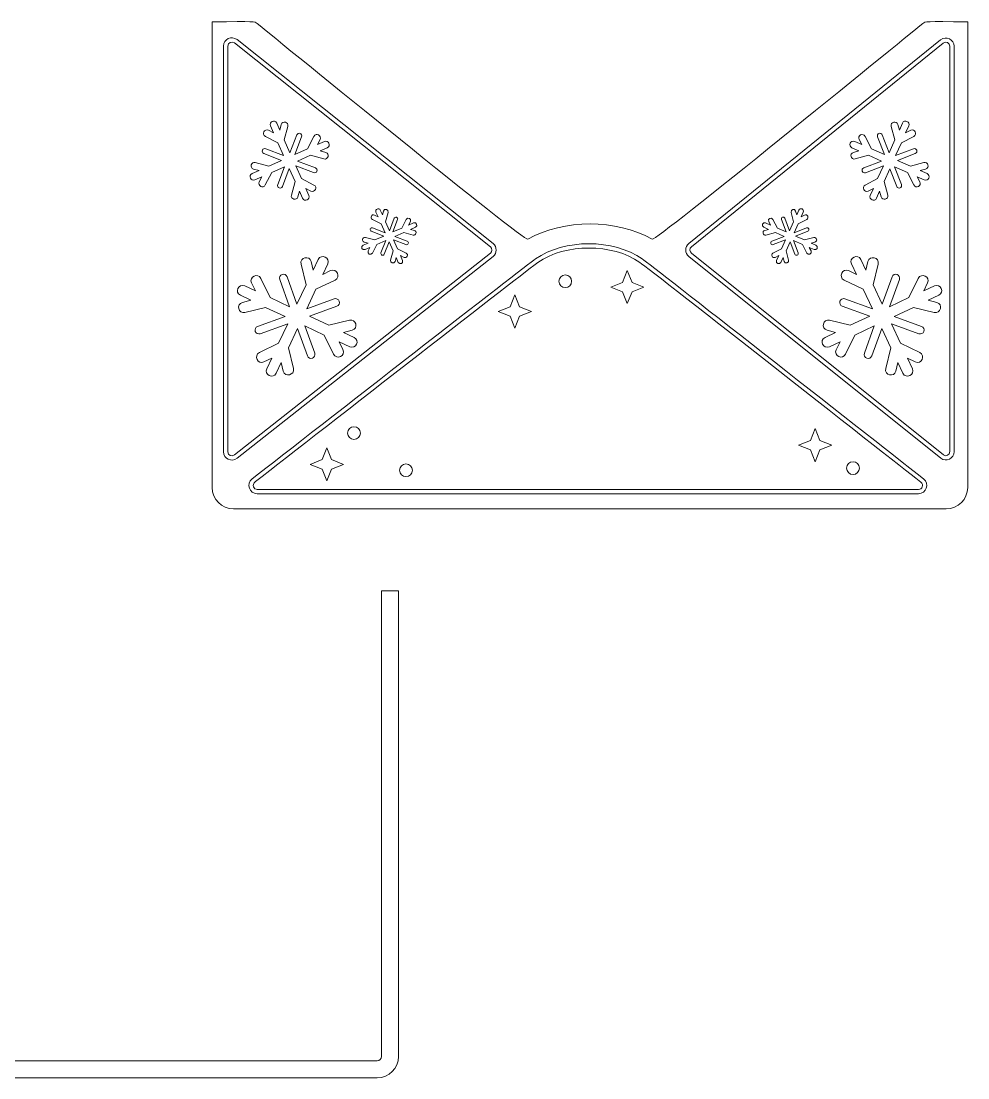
# Model space of a CAD drawing. Header units: inches. Extents: x 0.7 to 13.1, y 0.3 to 9.6.
# Drawn here: x 6.87 to 13.06, y 0.32 to 7.23 of the extents above; entities that cross this region are included whole.
import ezdxf

# ---------------------------------------------------------------- set-up
doc = ezdxf.new("R2010")
doc.units = ezdxf.units.IN
doc.header["$MEASUREMENT"] = 0
doc.layers.add('_U+0421_U+043B_U+043E_U+0439 1', color=7, linetype='Continuous')

msp = doc.modelspace()

# ---------------------------------------------------------------- linework, layer by layer
at = {"layer": '_U+0421_U+043B_U+043E_U+0439 1', "color": 7, "lineweight": 9, "true_color": 0xffffff}
for points in [[(10.864, 5.5259), (10.9422, 5.4953), (10.864, 5.4647), (10.8333, 5.3865), (10.8027, 5.4647), (10.7245, 5.4953), (10.8027, 5.5259), (10.8333, 5.6041), (10.864, 5.5259)], [(10.1279, 5.3662), (10.2061, 5.3356), (10.1279, 5.3049), (10.0972, 5.2268), (10.0666, 5.3049), (9.9884, 5.3356), (10.0666, 5.3662), (10.0972, 5.4444), (10.1279, 5.3662)], [(12.0932, 4.4912), (12.1713, 4.4606), (12.0932, 4.4299), (12.0625, 4.3518), (12.0319, 4.4299), (11.9537, 4.4606), (12.0319, 4.4912), (12.0625, 4.5694), (12.0932, 4.4912)], [(8.8987, 4.3662), (8.9769, 4.3356), (8.8987, 4.3049), (8.8681, 4.2268), (8.8374, 4.3049), (8.7592, 4.3356), (8.8374, 4.3662), (8.8681, 4.4444), (8.8987, 4.3662)]]:
    msp.add_lwpolyline(points, dxfattribs=at)
at = {"layer": '_U+0421_U+043B_U+043E_U+0439 1', "color": 12, "lineweight": 9, "true_color": 0xe30613}
for points, knots in [([(13.0605, 7.2305), (13.0605, 7.2305), (13.0598, 4.4433), (13.0594, 4.1848), (13.0592, 4.1075), (12.9966, 4.045), (12.9193, 4.045), (12.9193, 4.045), (8.2585, 4.045), (8.2585, 4.045), (8.1812, 4.045), (8.1185, 4.1075), (8.1183, 4.1848), (8.1179, 4.4433), (8.1172, 7.2305), (8.1172, 7.2305), (8.4043, 7.2305), (8.3939, 7.2342), (8.4119, 7.2195), (8.5747, 7.0867), (10.1592, 5.7952), (10.1818, 5.8079), (10.4216, 5.9421), (10.7571, 5.9419), (10.9965, 5.8079), (11.0191, 5.7952), (12.6037, 7.0867), (12.7664, 7.2195), (12.7846, 7.2343), (12.7746, 7.2305), (13.0605, 7.2305)], [0, 0, 0, 0, 1, 1, 1, 2, 2, 2, 3, 3, 3, 4, 4, 4, 5, 5, 5, 6, 6, 6, 7, 7, 7, 8, 8, 8, 9, 9, 9, 10, 10, 10, 10]), ([(9.2267, 3.5084), (9.2267, 3.5084), (9.226, 0.7066), (9.2255, 0.4628), (9.2255, 0.4469), (9.2125, 0.434), (9.1965, 0.434), (9.1965, 0.434), (4.5357, 0.434), (4.5357, 0.434), (4.5198, 0.434), (4.5067, 0.4469), (4.5067, 0.4628), (4.5063, 0.7066), (4.5056, 3.5084), (4.5056, 3.5084), (4.5056, 3.5084), (4.3945, 3.5084), (4.3945, 3.5084), (4.3945, 3.5084), (4.3952, 0.7212), (4.3956, 0.4626), (4.3957, 0.3853), (4.4584, 0.3229), (4.5357, 0.3229), (4.5357, 0.3229), (9.1965, 0.3229), (9.1965, 0.3229), (9.2738, 0.3229), (9.3365, 0.3853), (9.3366, 0.4626), (9.3371, 0.7212), (9.3378, 3.5084), (9.3378, 3.5084), (9.3378, 3.5084), (9.2267, 3.5084), (9.2267, 3.5084), (9.2267, 3.5084), (9.2267, 3.5084), (9.2267, 3.5084)], [0, 0, 0, 0, 1, 1, 1, 2, 2, 2, 3, 3, 3, 4, 4, 4, 5, 5, 5, 6, 6, 6, 7, 7, 7, 8, 8, 8, 9, 9, 9, 10, 10, 10, 11, 11, 11, 12, 12, 12, 13, 13, 13, 13])]:
    msp.add_open_spline(points, degree=3, knots=knots, dxfattribs=at)
at = {"layer": '_U+0421_U+043B_U+043E_U+0439 1', "color": 7, "lineweight": 9, "true_color": 0xffffff}
for points, knots in [([(9.9552, 5.7799), (9.9552, 5.7799), (8.281, 7.1133), (8.281, 7.1133), (8.2455, 7.1416), (8.1931, 7.1164), (8.1931, 7.071), (8.1931, 6.6115), (8.193, 4.8774), (8.193, 4.4175), (8.193, 4.3723), (8.2452, 4.347), (8.2807, 4.375), (8.2807, 4.375), (9.955, 5.695), (9.955, 5.695), (9.9824, 5.7166), (9.9825, 5.7581), (9.9552, 5.7799)], [0, 0, 0, 0, 1, 1, 1, 2, 2, 2, 3, 3, 3, 4, 4, 4, 5, 5, 5, 6, 6, 6, 6]), ([(12.9707, 7.0699), (12.9707, 7.1155), (12.9179, 7.1406), (12.8825, 7.1119), (12.8825, 7.1119), (11.2353, 5.7796), (11.2353, 5.7796), (11.2085, 5.7579), (11.2086, 5.7168), (11.2356, 5.6952), (11.2356, 5.6952), (12.8828, 4.3763), (12.8828, 4.3763), (12.9183, 4.3479), (12.9708, 4.3731), (12.9708, 4.4186), (12.9708, 4.8797), (12.9707, 6.6092), (12.9707, 7.0699)], [0, 0, 0, 0, 1, 1, 1, 2, 2, 2, 3, 3, 3, 4, 4, 4, 5, 5, 5, 6, 6, 6, 6]), ([(9.9378, 5.7168), (9.9378, 5.7168), (8.2635, 4.3968), (8.2635, 4.3968), (8.2461, 4.3831), (8.2208, 4.3955), (8.2208, 4.4175), (8.2208, 4.7311), (8.2209, 7.0066), (8.2209, 7.071), (8.2209, 7.0933), (8.2464, 7.1053), (8.2637, 7.0916), (8.2637, 7.0916), (9.9378, 5.7582), (9.9378, 5.7582), (9.9512, 5.7475), (9.9511, 5.7273), (9.9378, 5.7168)], [0, 0, 0, 0, 1, 1, 1, 2, 2, 2, 3, 3, 3, 4, 4, 4, 5, 5, 5, 6, 6, 6, 6]), ([(12.9001, 4.398), (12.9001, 4.398), (11.2529, 5.7169), (11.2529, 5.7169), (11.2398, 5.7274), (11.2397, 5.7474), (11.2528, 5.758), (11.2528, 5.758), (12.9, 7.0903), (12.9, 7.0903), (12.9172, 7.1043), (12.943, 7.0923), (12.943, 7.0699), (12.943, 7.0699), (12.943, 4.4186), (12.943, 4.4186), (12.943, 4.3965), (12.9176, 4.3841), (12.9001, 4.398)], [0, 0, 0, 0, 1, 1, 1, 2, 2, 2, 3, 3, 3, 4, 4, 4, 5, 5, 5, 6, 6, 6, 6]), ([(8.3791, 6.2369), (8.3791, 6.2369), (8.4249, 6.2572), (8.4249, 6.2572), (8.4249, 6.2572), (8.3887, 6.267), (8.3887, 6.267), (8.375, 6.2709), (8.3703, 6.2838), (8.3736, 6.2942), (8.377, 6.3047), (8.3868, 6.314), (8.4004, 6.3101), (8.4004, 6.3101), (8.4886, 6.2865), (8.4886, 6.2865), (8.4886, 6.2865), (8.5727, 6.3238), (8.5727, 6.3238), (8.5727, 6.3238), (8.4561, 6.3687), (8.4561, 6.3687), (8.4477, 6.3719), (8.4433, 6.3819), (8.4465, 6.3903), (8.4497, 6.3988), (8.4597, 6.4032), (8.4682, 6.4), (8.4682, 6.4), (8.5847, 6.3551), (8.5847, 6.3551), (8.5847, 6.3551), (8.5474, 6.4391), (8.5474, 6.4391), (8.5474, 6.4391), (8.4662, 6.4808), (8.4662, 6.4808), (8.4534, 6.4871), (8.4516, 6.5002), (8.4569, 6.5105), (8.4614, 6.5205), (8.4736, 6.5269), (8.4863, 6.5206), (8.4863, 6.5206), (8.5198, 6.5036), (8.5198, 6.5036), (8.5198, 6.5036), (8.4995, 6.5494), (8.4995, 6.5494), (8.4935, 6.5627), (8.5006, 6.5738), (8.5106, 6.5782), (8.5206, 6.5826), (8.5343, 6.5808), (8.5403, 6.5675), (8.5403, 6.5675), (8.5606, 6.5217), (8.5606, 6.5217), (8.5606, 6.5217), (8.5704, 6.5579), (8.5704, 6.5579), (8.5778, 6.5861), (8.6209, 6.5744), (8.6135, 6.5462), (8.6135, 6.5462), (8.5899, 6.458), (8.5899, 6.458), (8.5899, 6.458), (8.6272, 6.3739), (8.6272, 6.3739), (8.6272, 6.3739), (8.6721, 6.4905), (8.6721, 6.4905), (8.6753, 6.4989), (8.6853, 6.5033), (8.6937, 6.5001), (8.7021, 6.4969), (8.7066, 6.4869), (8.7033, 6.4785), (8.7033, 6.4785), (8.6584, 6.3619), (8.6584, 6.3619), (8.6584, 6.3619), (8.7425, 6.3992), (8.7425, 6.3992), (8.7425, 6.3992), (8.7841, 6.4805), (8.7841, 6.4805), (8.7975, 6.5063), (8.8365, 6.4858), (8.824, 6.4603), (8.824, 6.4603), (8.8069, 6.4268), (8.8069, 6.4268), (8.8069, 6.4268), (8.8527, 6.4472), (8.8527, 6.4472), (8.8793, 6.459), (8.8974, 6.4182), (8.8708, 6.4064), (8.8708, 6.4064), (8.825, 6.3861), (8.825, 6.3861), (8.825, 6.3861), (8.8613, 6.3762), (8.8613, 6.3762), (8.875, 6.3723), (8.8797, 6.3595), (8.8763, 6.349), (8.873, 6.3386), (8.8632, 6.3293), (8.8495, 6.3332), (8.8495, 6.3332), (8.7613, 6.3568), (8.7613, 6.3568), (8.7613, 6.3568), (8.6773, 6.3194), (8.6773, 6.3194), (8.6773, 6.3194), (8.7938, 6.2746), (8.7938, 6.2746), (8.8022, 6.2713), (8.8067, 6.2613), (8.8034, 6.2529), (8.8002, 6.2445), (8.7902, 6.2401), (8.7818, 6.2433), (8.7818, 6.2433), (8.6652, 6.2882), (8.6652, 6.2882), (8.6652, 6.2882), (8.7026, 6.2041), (8.7026, 6.2041), (8.7026, 6.2041), (8.7838, 6.1625), (8.7838, 6.1625), (8.7966, 6.1562), (8.7984, 6.1431), (8.793, 6.1327), (8.7885, 6.1227), (8.7764, 6.1164), (8.7636, 6.1227), (8.7636, 6.1227), (8.7302, 6.1397), (8.7302, 6.1397), (8.7302, 6.1397), (8.7505, 6.0939), (8.7505, 6.0939), (8.7623, 6.0673), (8.7215, 6.0492), (8.7097, 6.0758), (8.7097, 6.0758), (8.6894, 6.1216), (8.6894, 6.1216), (8.6894, 6.1216), (8.6796, 6.0853), (8.6796, 6.0853), (8.6722, 6.0572), (8.6291, 6.0689), (8.6365, 6.0971), (8.6365, 6.0971), (8.6601, 6.1853), (8.6601, 6.1853), (8.6601, 6.1853), (8.6228, 6.2694), (8.6228, 6.2694), (8.6228, 6.2694), (8.5779, 6.1528), (8.5779, 6.1528), (8.5747, 6.1444), (8.5647, 6.1399), (8.5563, 6.1432), (8.5478, 6.1464), (8.5434, 6.1564), (8.5467, 6.1648), (8.5467, 6.1648), (8.5915, 6.2814), (8.5915, 6.2814), (8.5915, 6.2814), (8.5075, 6.2441), (8.5075, 6.2441), (8.5075, 6.2441), (8.4658, 6.1628), (8.4658, 6.1628), (8.4524, 6.1369), (8.4134, 6.1575), (8.426, 6.183), (8.426, 6.183), (8.443, 6.2164), (8.443, 6.2164), (8.443, 6.2164), (8.3973, 6.1961), (8.3973, 6.1961), (8.3706, 6.1843), (8.3525, 6.2251), (8.3791, 6.2369)], [0, 0, 0, 0, 1, 1, 1, 2, 2, 2, 3, 3, 3, 4, 4, 4, 5, 5, 5, 6, 6, 6, 7, 7, 7, 8, 8, 8, 9, 9, 9, 10, 10, 10, 11, 11, 11, 12, 12, 12, 13, 13, 13, 14, 14, 14, 15, 15, 15, 16, 16, 16, 17, 17, 17, 18, 18, 18, 19, 19, 19, 20, 20, 20, 21, 21, 21, 22, 22, 22, 23, 23, 23, 24, 24, 24, 25, 25, 25, 26, 26, 26, 27, 27, 27, 28, 28, 28, 29, 29, 29, 30, 30, 30, 31, 31, 31, 32, 32, 32, 33, 33, 33, 34, 34, 34, 35, 35, 35, 36, 36, 36, 37, 37, 37, 38, 38, 38, 39, 39, 39, 40, 40, 40, 41, 41, 41, 42, 42, 42, 43, 43, 43, 44, 44, 44, 45, 45, 45, 46, 46, 46, 47, 47, 47, 48, 48, 48, 49, 49, 49, 50, 50, 50, 51, 51, 51, 52, 52, 52, 53, 53, 53, 54, 54, 54, 55, 55, 55, 56, 56, 56, 57, 57, 57, 58, 58, 58, 59, 59, 59, 60, 60, 60, 61, 61, 61, 62, 62, 62, 63, 63, 63, 64, 64, 64, 65, 65, 65, 65]), ([(12.3203, 6.4471), (12.3203, 6.4471), (12.366, 6.4268), (12.366, 6.4268), (12.366, 6.4268), (12.349, 6.4603), (12.349, 6.4603), (12.3364, 6.4858), (12.3754, 6.5063), (12.3888, 6.4804), (12.3888, 6.4804), (12.4305, 6.3992), (12.4305, 6.3992), (12.4305, 6.3992), (12.5145, 6.3618), (12.5145, 6.3618), (12.5145, 6.3618), (12.4697, 6.4784), (12.4697, 6.4784), (12.4664, 6.4868), (12.4708, 6.4968), (12.4793, 6.5001), (12.4877, 6.5033), (12.4977, 6.4989), (12.5009, 6.4904), (12.5009, 6.4904), (12.5458, 6.3739), (12.5458, 6.3739), (12.5458, 6.3739), (12.5831, 6.4579), (12.5831, 6.4579), (12.5831, 6.4579), (12.5595, 6.5461), (12.5595, 6.5461), (12.5521, 6.5743), (12.5952, 6.5861), (12.6026, 6.5579), (12.6026, 6.5579), (12.6124, 6.5217), (12.6124, 6.5217), (12.6124, 6.5217), (12.6327, 6.5674), (12.6327, 6.5674), (12.6386, 6.5807), (12.6524, 6.5826), (12.6624, 6.5782), (12.6724, 6.5737), (12.6794, 6.5626), (12.6735, 6.5493), (12.6735, 6.5493), (12.6532, 6.5035), (12.6532, 6.5035), (12.6532, 6.5035), (12.6866, 6.5206), (12.6866, 6.5206), (12.6994, 6.5269), (12.7115, 6.5205), (12.716, 6.5105), (12.7214, 6.5002), (12.7196, 6.487), (12.7068, 6.4807), (12.7068, 6.4807), (12.6256, 6.4391), (12.6256, 6.4391), (12.6256, 6.4391), (12.5882, 6.355), (12.5882, 6.355), (12.5882, 6.355), (12.7048, 6.3999), (12.7048, 6.3999), (12.7132, 6.4032), (12.7232, 6.3987), (12.7264, 6.3903), (12.7297, 6.3819), (12.7252, 6.3719), (12.7168, 6.3687), (12.7168, 6.3687), (12.6003, 6.3238), (12.6003, 6.3238), (12.6003, 6.3238), (12.6843, 6.2865), (12.6843, 6.2865), (12.6843, 6.2865), (12.7725, 6.3101), (12.7725, 6.3101), (12.7862, 6.314), (12.796, 6.3046), (12.7993, 6.2942), (12.8027, 6.2837), (12.798, 6.2709), (12.7843, 6.267), (12.7843, 6.267), (12.748, 6.2572), (12.748, 6.2572), (12.748, 6.2572), (12.7938, 6.2368), (12.7938, 6.2368), (12.8204, 6.225), (12.8023, 6.1842), (12.7757, 6.1961), (12.7757, 6.1961), (12.7299, 6.2164), (12.7299, 6.2164), (12.7299, 6.2164), (12.747, 6.1829), (12.747, 6.1829), (12.7596, 6.1574), (12.7206, 6.1369), (12.7071, 6.1628), (12.7071, 6.1628), (12.6655, 6.244), (12.6655, 6.244), (12.6655, 6.244), (12.5814, 6.2813), (12.5814, 6.2813), (12.5814, 6.2813), (12.6263, 6.1648), (12.6263, 6.1648), (12.6296, 6.1563), (12.6251, 6.1464), (12.6167, 6.1431), (12.6083, 6.1399), (12.5983, 6.1443), (12.5951, 6.1527), (12.5951, 6.1527), (12.5502, 6.2693), (12.5502, 6.2693), (12.5502, 6.2693), (12.5129, 6.1852), (12.5129, 6.1852), (12.5129, 6.1852), (12.5365, 6.0971), (12.5365, 6.0971), (12.5439, 6.0689), (12.5008, 6.0571), (12.4934, 6.0853), (12.4934, 6.0853), (12.4836, 6.1215), (12.4836, 6.1215), (12.4836, 6.1215), (12.4633, 6.0757), (12.4633, 6.0757), (12.4514, 6.0491), (12.4107, 6.0672), (12.4225, 6.0938), (12.4225, 6.0938), (12.4428, 6.1396), (12.4428, 6.1396), (12.4428, 6.1396), (12.4093, 6.1226), (12.4093, 6.1226), (12.3966, 6.1163), (12.3845, 6.1227), (12.3799, 6.1327), (12.3746, 6.143), (12.3764, 6.1562), (12.3892, 6.1624), (12.3892, 6.1624), (12.4704, 6.2041), (12.4704, 6.2041), (12.4704, 6.2041), (12.5078, 6.2881), (12.5078, 6.2881), (12.5078, 6.2881), (12.3912, 6.2432), (12.3912, 6.2432), (12.3828, 6.24), (12.3728, 6.2444), (12.3695, 6.2529), (12.3663, 6.2613), (12.3707, 6.2713), (12.3792, 6.2745), (12.3792, 6.2745), (12.4957, 6.3194), (12.4957, 6.3194), (12.4957, 6.3194), (12.4117, 6.3567), (12.4117, 6.3567), (12.4117, 6.3567), (12.3235, 6.3331), (12.3235, 6.3331), (12.3098, 6.3292), (12.3, 6.3385), (12.2967, 6.349), (12.2933, 6.3594), (12.298, 6.3723), (12.3117, 6.3762), (12.3117, 6.3762), (12.3479, 6.386), (12.3479, 6.386), (12.3479, 6.386), (12.3022, 6.4063), (12.3022, 6.4063), (12.2755, 6.4182), (12.2936, 6.4589), (12.3203, 6.4471)], [0, 0, 0, 0, 1, 1, 1, 2, 2, 2, 3, 3, 3, 4, 4, 4, 5, 5, 5, 6, 6, 6, 7, 7, 7, 8, 8, 8, 9, 9, 9, 10, 10, 10, 11, 11, 11, 12, 12, 12, 13, 13, 13, 14, 14, 14, 15, 15, 15, 16, 16, 16, 17, 17, 17, 18, 18, 18, 19, 19, 19, 20, 20, 20, 21, 21, 21, 22, 22, 22, 23, 23, 23, 24, 24, 24, 25, 25, 25, 26, 26, 26, 27, 27, 27, 28, 28, 28, 29, 29, 29, 30, 30, 30, 31, 31, 31, 32, 32, 32, 33, 33, 33, 34, 34, 34, 35, 35, 35, 36, 36, 36, 37, 37, 37, 38, 38, 38, 39, 39, 39, 40, 40, 40, 41, 41, 41, 42, 42, 42, 43, 43, 43, 44, 44, 44, 45, 45, 45, 46, 46, 46, 47, 47, 47, 48, 48, 48, 49, 49, 49, 50, 50, 50, 51, 51, 51, 52, 52, 52, 53, 53, 53, 54, 54, 54, 55, 55, 55, 56, 56, 56, 57, 57, 57, 58, 58, 58, 59, 59, 59, 60, 60, 60, 61, 61, 61, 62, 62, 62, 63, 63, 63, 64, 64, 64, 65, 65, 65, 65]), ([(9.4474, 5.8862), (9.4474, 5.8862), (9.4156, 5.8721), (9.4156, 5.8721), (9.4156, 5.8721), (9.4408, 5.8653), (9.4408, 5.8653), (9.4503, 5.8626), (9.4536, 5.8537), (9.4513, 5.8464), (9.449, 5.8392), (9.4422, 5.8327), (9.4326, 5.8354), (9.4326, 5.8354), (9.3713, 5.8518), (9.3713, 5.8518), (9.3713, 5.8518), (9.3129, 5.8258), (9.3129, 5.8258), (9.3129, 5.8258), (9.3939, 5.7947), (9.3939, 5.7947), (9.3998, 5.7924), (9.4029, 5.7855), (9.4006, 5.7796), (9.3984, 5.7738), (9.3914, 5.7707), (9.3856, 5.7729), (9.3856, 5.7729), (9.3046, 5.8041), (9.3046, 5.8041), (9.3046, 5.8041), (9.3305, 5.7457), (9.3305, 5.7457), (9.3305, 5.7457), (9.387, 5.7168), (9.387, 5.7168), (9.3958, 5.7124), (9.3971, 5.7033), (9.3934, 5.6961), (9.3902, 5.6891), (9.3818, 5.6847), (9.373, 5.6891), (9.373, 5.6891), (9.3497, 5.7009), (9.3497, 5.7009), (9.3497, 5.7009), (9.3638, 5.6691), (9.3638, 5.6691), (9.3721, 5.6506), (9.3437, 5.638), (9.3355, 5.6565), (9.3355, 5.6565), (9.3214, 5.6883), (9.3214, 5.6883), (9.3214, 5.6883), (9.3145, 5.6631), (9.3145, 5.6631), (9.3094, 5.6435), (9.2795, 5.6517), (9.2846, 5.6713), (9.2846, 5.6713), (9.301, 5.7326), (9.301, 5.7326), (9.301, 5.7326), (9.2751, 5.791), (9.2751, 5.791), (9.2751, 5.791), (9.2439, 5.71), (9.2439, 5.71), (9.2416, 5.7042), (9.2347, 5.7011), (9.2288, 5.7033), (9.223, 5.7056), (9.2199, 5.7125), (9.2222, 5.7184), (9.2222, 5.7184), (9.2534, 5.7994), (9.2534, 5.7994), (9.2534, 5.7994), (9.1949, 5.7734), (9.1949, 5.7734), (9.1949, 5.7734), (9.166, 5.717), (9.166, 5.717), (9.1567, 5.699), (9.1296, 5.7133), (9.1383, 5.731), (9.1383, 5.731), (9.1502, 5.7542), (9.1502, 5.7542), (9.1502, 5.7542), (9.1183, 5.7401), (9.1183, 5.7401), (9.0998, 5.7319), (9.0872, 5.7602), (9.1058, 5.7685), (9.1058, 5.7685), (9.1376, 5.7826), (9.1376, 5.7826), (9.1376, 5.7826), (9.1124, 5.7894), (9.1124, 5.7894), (9.1029, 5.7921), (9.0996, 5.801), (9.1019, 5.8083), (9.1042, 5.8155), (9.111, 5.822), (9.1206, 5.8193), (9.1206, 5.8193), (9.1818, 5.8029), (9.1818, 5.8029), (9.1818, 5.8029), (9.2403, 5.8288), (9.2403, 5.8288), (9.2403, 5.8288), (9.1592, 5.86), (9.1592, 5.86), (9.1534, 5.8623), (9.1503, 5.8692), (9.1526, 5.8751), (9.1548, 5.8809), (9.1618, 5.884), (9.1676, 5.8818), (9.1676, 5.8818), (9.2486, 5.8506), (9.2486, 5.8506), (9.2486, 5.8506), (9.2227, 5.909), (9.2227, 5.909), (9.2227, 5.909), (9.1662, 5.9379), (9.1662, 5.9379), (9.1574, 5.9423), (9.1561, 5.9514), (9.1598, 5.9586), (9.163, 5.9656), (9.1714, 5.97), (9.1802, 5.9656), (9.1802, 5.9656), (9.2035, 5.9538), (9.2035, 5.9538), (9.2035, 5.9538), (9.1894, 5.9856), (9.1894, 5.9856), (9.1852, 5.9948), (9.1901, 6.0025), (9.1971, 6.0056), (9.204, 6.0087), (9.2136, 6.0074), (9.2177, 5.9982), (9.2177, 5.9982), (9.2318, 5.9664), (9.2318, 5.9664), (9.2318, 5.9664), (9.2387, 5.9915), (9.2387, 5.9915), (9.2438, 6.0111), (9.2737, 6.003), (9.2686, 5.9834), (9.2686, 5.9834), (9.2522, 5.9221), (9.2522, 5.9221), (9.2522, 5.9221), (9.2781, 5.8637), (9.2781, 5.8637), (9.2781, 5.8637), (9.3093, 5.9447), (9.3093, 5.9447), (9.3116, 5.9505), (9.3185, 5.9536), (9.3243, 5.9514), (9.3302, 5.9491), (9.3333, 5.9422), (9.331, 5.9363), (9.331, 5.9363), (9.2998, 5.8553), (9.2998, 5.8553), (9.2998, 5.8553), (9.3583, 5.8812), (9.3583, 5.8812), (9.3583, 5.8812), (9.3872, 5.9377), (9.3872, 5.9377), (9.3965, 5.9557), (9.4236, 5.9414), (9.4149, 5.9237), (9.4149, 5.9237), (9.403, 5.9004), (9.403, 5.9004), (9.403, 5.9004), (9.4348, 5.9146), (9.4348, 5.9146), (9.4533, 5.9228), (9.4659, 5.8945), (9.4474, 5.8862)], [0, 0, 0, 0, 1, 1, 1, 2, 2, 2, 3, 3, 3, 4, 4, 4, 5, 5, 5, 6, 6, 6, 7, 7, 7, 8, 8, 8, 9, 9, 9, 10, 10, 10, 11, 11, 11, 12, 12, 12, 13, 13, 13, 14, 14, 14, 15, 15, 15, 16, 16, 16, 17, 17, 17, 18, 18, 18, 19, 19, 19, 20, 20, 20, 21, 21, 21, 22, 22, 22, 23, 23, 23, 24, 24, 24, 25, 25, 25, 26, 26, 26, 27, 27, 27, 28, 28, 28, 29, 29, 29, 30, 30, 30, 31, 31, 31, 32, 32, 32, 33, 33, 33, 34, 34, 34, 35, 35, 35, 36, 36, 36, 37, 37, 37, 38, 38, 38, 39, 39, 39, 40, 40, 40, 41, 41, 41, 42, 42, 42, 43, 43, 43, 44, 44, 44, 45, 45, 45, 46, 46, 46, 47, 47, 47, 48, 48, 48, 49, 49, 49, 50, 50, 50, 51, 51, 51, 52, 52, 52, 53, 53, 53, 54, 54, 54, 55, 55, 55, 56, 56, 56, 57, 57, 57, 58, 58, 58, 59, 59, 59, 60, 60, 60, 61, 61, 61, 62, 62, 62, 63, 63, 63, 64, 64, 64, 65, 65, 65, 65]), ([(12.0546, 5.7401), (12.0546, 5.7401), (12.0228, 5.7543), (12.0228, 5.7543), (12.0228, 5.7543), (12.0347, 5.731), (12.0347, 5.731), (12.0434, 5.7133), (12.0163, 5.699), (12.007, 5.717), (12.007, 5.717), (11.978, 5.7735), (11.978, 5.7735), (11.978, 5.7735), (11.9196, 5.7994), (11.9196, 5.7994), (11.9196, 5.7994), (11.9508, 5.7184), (11.9508, 5.7184), (11.9531, 5.7125), (11.95, 5.7056), (11.9441, 5.7033), (11.9383, 5.7011), (11.9313, 5.7042), (11.9291, 5.71), (11.9291, 5.71), (11.8979, 5.791), (11.8979, 5.791), (11.8979, 5.791), (11.872, 5.7326), (11.872, 5.7326), (11.872, 5.7326), (11.8884, 5.6713), (11.8884, 5.6713), (11.8935, 5.6517), (11.8636, 5.6436), (11.8584, 5.6632), (11.8584, 5.6632), (11.8516, 5.6883), (11.8516, 5.6883), (11.8516, 5.6883), (11.8375, 5.6565), (11.8375, 5.6565), (11.8293, 5.638), (11.8009, 5.6506), (11.8091, 5.6691), (11.8091, 5.6691), (11.8233, 5.7009), (11.8233, 5.7009), (11.8233, 5.7009), (11.8, 5.6891), (11.8, 5.6891), (11.7912, 5.6847), (11.7827, 5.6892), (11.7796, 5.6961), (11.7758, 5.7033), (11.7771, 5.7124), (11.786, 5.7168), (11.786, 5.7168), (11.8425, 5.7457), (11.8425, 5.7457), (11.8425, 5.7457), (11.8684, 5.8042), (11.8684, 5.8042), (11.8684, 5.8042), (11.7874, 5.773), (11.7874, 5.773), (11.7815, 5.7707), (11.7746, 5.7738), (11.7723, 5.7796), (11.7701, 5.7855), (11.7732, 5.7924), (11.779, 5.7947), (11.779, 5.7947), (11.86, 5.8259), (11.86, 5.8259), (11.86, 5.8259), (11.8016, 5.8518), (11.8016, 5.8518), (11.8016, 5.8518), (11.7403, 5.8354), (11.7403, 5.8354), (11.7308, 5.8327), (11.724, 5.8392), (11.7217, 5.8464), (11.7194, 5.8537), (11.7227, 5.8626), (11.7322, 5.8653), (11.7322, 5.8653), (11.7573, 5.8721), (11.7573, 5.8721), (11.7573, 5.8721), (11.7255, 5.8863), (11.7255, 5.8863), (11.707, 5.8945), (11.7196, 5.9228), (11.7381, 5.9146), (11.7381, 5.9146), (11.7699, 5.9005), (11.7699, 5.9005), (11.7699, 5.9005), (11.7581, 5.9237), (11.7581, 5.9237), (11.7493, 5.9415), (11.7765, 5.9557), (11.7858, 5.9377), (11.7858, 5.9377), (11.8147, 5.8813), (11.8147, 5.8813), (11.8147, 5.8813), (11.8731, 5.8553), (11.8731, 5.8553), (11.8731, 5.8553), (11.8419, 5.9364), (11.8419, 5.9364), (11.8397, 5.9422), (11.8428, 5.9492), (11.8486, 5.9514), (11.8545, 5.9537), (11.8614, 5.9506), (11.8637, 5.9447), (11.8637, 5.9447), (11.8949, 5.8637), (11.8949, 5.8637), (11.8949, 5.8637), (11.9208, 5.9221), (11.9208, 5.9221), (11.9208, 5.9221), (11.9044, 5.9834), (11.9044, 5.9834), (11.8992, 6.003), (11.9292, 6.0112), (11.9343, 5.9916), (11.9343, 5.9916), (11.9411, 5.9664), (11.9411, 5.9664), (11.9411, 5.9664), (11.9553, 5.9982), (11.9553, 5.9982), (11.9594, 6.0075), (11.9689, 6.0088), (11.9759, 6.0057), (11.9828, 6.0026), (11.9877, 5.9949), (11.9836, 5.9856), (11.9836, 5.9856), (11.9695, 5.9538), (11.9695, 5.9538), (11.9695, 5.9538), (11.9927, 5.9657), (11.9927, 5.9657), (12.0016, 5.97), (12.01, 5.9656), (12.0132, 5.9587), (12.0169, 5.9515), (12.0156, 5.9423), (12.0068, 5.938), (12.0068, 5.938), (11.9503, 5.909), (11.9503, 5.909), (11.9503, 5.909), (11.9243, 5.8506), (11.9243, 5.8506), (11.9243, 5.8506), (12.0054, 5.8818), (12.0054, 5.8818), (12.0112, 5.8841), (12.0182, 5.881), (12.0204, 5.8751), (12.0227, 5.8693), (12.0196, 5.8623), (12.0137, 5.8601), (12.0137, 5.8601), (11.9327, 5.8289), (11.9327, 5.8289), (11.9327, 5.8289), (11.9911, 5.803), (11.9911, 5.803), (11.9911, 5.803), (12.0524, 5.8194), (12.0524, 5.8194), (12.0619, 5.8221), (12.0687, 5.8156), (12.0711, 5.8083), (12.0734, 5.8011), (12.0701, 5.7921), (12.0606, 5.7894), (12.0606, 5.7894), (12.0354, 5.7826), (12.0354, 5.7826), (12.0354, 5.7826), (12.0672, 5.7685), (12.0672, 5.7685), (12.0857, 5.7603), (12.0731, 5.7319), (12.0546, 5.7401)], [0, 0, 0, 0, 1, 1, 1, 2, 2, 2, 3, 3, 3, 4, 4, 4, 5, 5, 5, 6, 6, 6, 7, 7, 7, 8, 8, 8, 9, 9, 9, 10, 10, 10, 11, 11, 11, 12, 12, 12, 13, 13, 13, 14, 14, 14, 15, 15, 15, 16, 16, 16, 17, 17, 17, 18, 18, 18, 19, 19, 19, 20, 20, 20, 21, 21, 21, 22, 22, 22, 23, 23, 23, 24, 24, 24, 25, 25, 25, 26, 26, 26, 27, 27, 27, 28, 28, 28, 29, 29, 29, 30, 30, 30, 31, 31, 31, 32, 32, 32, 33, 33, 33, 34, 34, 34, 35, 35, 35, 36, 36, 36, 37, 37, 37, 38, 38, 38, 39, 39, 39, 40, 40, 40, 41, 41, 41, 42, 42, 42, 43, 43, 43, 44, 44, 44, 45, 45, 45, 46, 46, 46, 47, 47, 47, 48, 48, 48, 49, 49, 49, 50, 50, 50, 51, 51, 51, 52, 52, 52, 53, 53, 53, 54, 54, 54, 55, 55, 55, 56, 56, 56, 57, 57, 57, 58, 58, 58, 59, 59, 59, 60, 60, 60, 61, 61, 61, 62, 62, 62, 63, 63, 63, 64, 64, 64, 65, 65, 65, 65]), ([(12.7711, 4.2402), (12.3515, 4.5696), (11.0008, 5.63), (10.9315, 5.6787), (10.7431, 5.8112), (10.4216, 5.8118), (10.2324, 5.6787), (10.1631, 5.63), (8.8028, 4.5698), (8.3799, 4.2403), (8.3393, 4.2086), (8.3618, 4.1435), (8.4133, 4.1435), (8.4133, 4.1435), (12.7375, 4.1435), (12.7375, 4.1435), (12.789, 4.1435), (12.8115, 4.2084), (12.7711, 4.2402)], [0, 0, 0, 0, 1, 1, 1, 2, 2, 2, 3, 3, 3, 4, 4, 4, 5, 5, 5, 6, 6, 6, 6]), ([(12.7375, 4.1712), (12.7375, 4.1712), (8.4133, 4.1712), (8.4133, 4.1712), (8.3909, 4.1712), (8.373, 4.1997), (8.4021, 4.2223), (8.8418, 4.565), (10.1799, 5.6078), (10.2484, 5.656), (10.4278, 5.7822), (10.7368, 5.7817), (10.9155, 5.656), (10.9912, 5.6028), (12.6674, 4.2862), (12.7539, 4.2183), (12.7736, 4.2029), (12.7627, 4.1712), (12.7375, 4.1712)], [0, 0, 0, 0, 1, 1, 1, 2, 2, 2, 3, 3, 3, 4, 4, 4, 5, 5, 5, 6, 6, 6, 6]), ([(9.0176, 5.1047), (9.0176, 5.1047), (8.9485, 5.1372), (8.9485, 5.1372), (8.9485, 5.1372), (8.9733, 5.0856), (8.9733, 5.0856), (8.9929, 5.0457), (8.9315, 5.0163), (8.9119, 5.0562), (8.9119, 5.0562), (8.8512, 5.1815), (8.8512, 5.1815), (8.8512, 5.1815), (8.7242, 5.2412), (8.7242, 5.2412), (8.7242, 5.2412), (8.7888, 5.062), (8.7888, 5.062), (8.7934, 5.049), (8.7863, 5.0339), (8.7734, 5.0293), (8.7604, 5.0246), (8.7454, 5.0317), (8.7407, 5.0447), (8.7407, 5.0447), (8.6762, 5.2239), (8.6762, 5.2239), (8.6762, 5.2239), (8.6164, 5.097), (8.6164, 5.097), (8.6164, 5.097), (8.6495, 4.9618), (8.6495, 4.9618), (8.6598, 4.9185), (8.5943, 4.9033), (8.5834, 4.9453), (8.5834, 4.9453), (8.5696, 5.0009), (8.5696, 5.0009), (8.5696, 5.0009), (8.5371, 4.9318), (8.5371, 4.9318), (8.5182, 4.8916), (8.4566, 4.9205), (8.4755, 4.9607), (8.4755, 4.9607), (8.5081, 5.0299), (8.5081, 5.0299), (8.5081, 5.0299), (8.4565, 5.005), (8.4565, 5.005), (8.4368, 4.9959), (8.4186, 5.006), (8.412, 5.0214), (8.4054, 5.0367), (8.4074, 5.0573), (8.4271, 5.0665), (8.4271, 5.0665), (8.5524, 5.1272), (8.5524, 5.1272), (8.5524, 5.1272), (8.6121, 5.2541), (8.6121, 5.2541), (8.6121, 5.2541), (8.4328, 5.1896), (8.4328, 5.1896), (8.4199, 5.185), (8.4048, 5.1921), (8.4002, 5.205), (8.3955, 5.2179), (8.4026, 5.233), (8.4155, 5.2377), (8.4155, 5.2377), (8.5948, 5.3022), (8.5948, 5.3022), (8.5948, 5.3022), (8.4679, 5.3619), (8.4679, 5.3619), (8.4679, 5.3619), (8.3326, 5.3289), (8.3326, 5.3289), (8.3116, 5.3234), (8.2964, 5.3367), (8.2922, 5.354), (8.2875, 5.3701), (8.2951, 5.3895), (8.3161, 5.395), (8.3161, 5.395), (8.3717, 5.4087), (8.3717, 5.4087), (8.3717, 5.4087), (8.3026, 5.4413), (8.3026, 5.4413), (8.2825, 5.4507), (8.2796, 5.4705), (8.2867, 5.4856), (8.2937, 5.5007), (8.3115, 5.5123), (8.3316, 5.5028), (8.3316, 5.5028), (8.4007, 5.4703), (8.4007, 5.4703), (8.4007, 5.4703), (8.3759, 5.5219), (8.3759, 5.5219), (8.3563, 5.5618), (8.4177, 5.5912), (8.4373, 5.5513), (8.4373, 5.5513), (8.4981, 5.426), (8.4981, 5.426), (8.4981, 5.426), (8.625, 5.3663), (8.625, 5.3663), (8.625, 5.3663), (8.5605, 5.5455), (8.5605, 5.5455), (8.5558, 5.5585), (8.5629, 5.5736), (8.5758, 5.5782), (8.5888, 5.5829), (8.6038, 5.5758), (8.6085, 5.5628), (8.6085, 5.5628), (8.673, 5.3836), (8.673, 5.3836), (8.673, 5.3836), (8.7328, 5.5105), (8.7328, 5.5105), (8.7328, 5.5105), (8.6997, 5.6458), (8.6997, 5.6458), (8.6894, 5.689), (8.7549, 5.7042), (8.7658, 5.6622), (8.7658, 5.6622), (8.7796, 5.6066), (8.7796, 5.6066), (8.7796, 5.6066), (8.8121, 5.6757), (8.8121, 5.6757), (8.831, 5.716), (8.8926, 5.687), (8.8737, 5.6468), (8.8737, 5.6468), (8.8411, 5.5777), (8.8411, 5.5777), (8.8411, 5.5777), (8.8927, 5.6025), (8.8927, 5.6025), (8.9124, 5.6117), (8.9307, 5.6015), (8.9372, 5.5861), (8.9438, 5.5708), (8.9418, 5.5502), (8.9222, 5.541), (8.9222, 5.541), (8.7968, 5.4803), (8.7968, 5.4803), (8.7968, 5.4803), (8.7371, 5.3534), (8.7371, 5.3534), (8.7371, 5.3534), (8.9164, 5.4179), (8.9164, 5.4179), (8.9293, 5.4225), (8.9444, 5.4154), (8.949, 5.4025), (8.9537, 5.3896), (8.9466, 5.3745), (8.9337, 5.3698), (8.9337, 5.3698), (8.7544, 5.3053), (8.7544, 5.3053), (8.7544, 5.3053), (8.8813, 5.2456), (8.8813, 5.2456), (8.8813, 5.2456), (9.0166, 5.2786), (9.0166, 5.2786), (9.0376, 5.2841), (9.0528, 5.2708), (9.057, 5.2535), (9.0617, 5.2374), (9.0541, 5.218), (9.0331, 5.2125), (9.0331, 5.2125), (8.9775, 5.1988), (8.9775, 5.1988), (8.9775, 5.1988), (9.0466, 5.1662), (9.0466, 5.1662), (9.0868, 5.1473), (9.0578, 5.0857), (9.0176, 5.1047)], [0, 0, 0, 0, 1, 1, 1, 2, 2, 2, 3, 3, 3, 4, 4, 4, 5, 5, 5, 6, 6, 6, 7, 7, 7, 8, 8, 8, 9, 9, 9, 10, 10, 10, 11, 11, 11, 12, 12, 12, 13, 13, 13, 14, 14, 14, 15, 15, 15, 16, 16, 16, 17, 17, 17, 18, 18, 18, 19, 19, 19, 20, 20, 20, 21, 21, 21, 22, 22, 22, 23, 23, 23, 24, 24, 24, 25, 25, 25, 26, 26, 26, 27, 27, 27, 28, 28, 28, 29, 29, 29, 30, 30, 30, 31, 31, 31, 32, 32, 32, 33, 33, 33, 34, 34, 34, 35, 35, 35, 36, 36, 36, 37, 37, 37, 38, 38, 38, 39, 39, 39, 40, 40, 40, 41, 41, 41, 42, 42, 42, 43, 43, 43, 44, 44, 44, 45, 45, 45, 46, 46, 46, 47, 47, 47, 48, 48, 48, 49, 49, 49, 50, 50, 50, 51, 51, 51, 52, 52, 52, 53, 53, 53, 54, 54, 54, 55, 55, 55, 56, 56, 56, 57, 57, 57, 58, 58, 58, 59, 59, 59, 60, 60, 60, 61, 61, 61, 62, 62, 62, 63, 63, 63, 64, 64, 64, 65, 65, 65, 65]), ([(12.8863, 5.4856), (12.8934, 5.4705), (12.8905, 5.4507), (12.8704, 5.4412), (12.8704, 5.4412), (12.8013, 5.4087), (12.8013, 5.4087), (12.8013, 5.4087), (12.8568, 5.3949), (12.8568, 5.3949), (12.8778, 5.3895), (12.8855, 5.37), (12.8807, 5.354), (12.8766, 5.3367), (12.8614, 5.3234), (12.8404, 5.3289), (12.8404, 5.3289), (12.7051, 5.3619), (12.7051, 5.3619), (12.7051, 5.3619), (12.5782, 5.3021), (12.5782, 5.3021), (12.5782, 5.3021), (12.7574, 5.2376), (12.7574, 5.2376), (12.7704, 5.233), (12.7775, 5.2179), (12.7728, 5.205), (12.7681, 5.192), (12.7531, 5.1849), (12.7401, 5.1896), (12.7401, 5.1896), (12.5609, 5.2541), (12.5609, 5.2541), (12.5609, 5.2541), (12.6206, 5.1272), (12.6206, 5.1272), (12.6206, 5.1272), (12.7459, 5.0664), (12.7459, 5.0664), (12.7656, 5.0573), (12.7676, 5.0367), (12.761, 5.0213), (12.7544, 5.006), (12.7362, 4.9958), (12.7165, 5.005), (12.7165, 5.005), (12.6649, 5.0298), (12.6649, 5.0298), (12.6649, 5.0298), (12.6974, 4.9607), (12.6974, 4.9607), (12.7164, 4.9205), (12.6548, 4.8915), (12.6359, 4.9317), (12.6359, 4.9317), (12.6033, 5.0008), (12.6033, 5.0008), (12.6033, 5.0008), (12.5896, 4.9452), (12.5896, 4.9452), (12.5787, 4.9032), (12.5132, 4.9185), (12.5235, 4.9617), (12.5235, 4.9617), (12.5565, 5.097), (12.5565, 5.097), (12.5565, 5.097), (12.4968, 5.2239), (12.4968, 5.2239), (12.4968, 5.2239), (12.4323, 5.0446), (12.4323, 5.0446), (12.4276, 5.0317), (12.4125, 5.0246), (12.3996, 5.0293), (12.3867, 5.0339), (12.3796, 5.049), (12.3842, 5.0619), (12.3842, 5.0619), (12.4487, 5.2412), (12.4487, 5.2412), (12.4487, 5.2412), (12.3218, 5.1814), (12.3218, 5.1814), (12.3218, 5.1814), (12.2611, 5.0561), (12.2611, 5.0561), (12.2415, 5.0162), (12.1801, 5.0456), (12.1997, 5.0855), (12.1997, 5.0855), (12.2245, 5.1371), (12.2245, 5.1371), (12.2245, 5.1371), (12.1554, 5.1046), (12.1554, 5.1046), (12.1152, 5.0857), (12.0862, 5.1473), (12.1264, 5.1662), (12.1264, 5.1662), (12.1955, 5.1987), (12.1955, 5.1987), (12.1955, 5.1987), (12.1399, 5.2125), (12.1399, 5.2125), (12.1189, 5.2179), (12.1113, 5.2374), (12.116, 5.2534), (12.1202, 5.2707), (12.1354, 5.284), (12.1564, 5.2785), (12.1564, 5.2785), (12.2917, 5.2455), (12.2917, 5.2455), (12.2917, 5.2455), (12.4186, 5.3053), (12.4186, 5.3053), (12.4186, 5.3053), (12.2393, 5.3698), (12.2393, 5.3698), (12.2264, 5.3744), (12.2193, 5.3895), (12.2239, 5.4024), (12.2286, 5.4154), (12.2437, 5.4225), (12.2566, 5.4178), (12.2566, 5.4178), (12.4359, 5.3533), (12.4359, 5.3533), (12.4359, 5.3533), (12.3761, 5.4802), (12.3761, 5.4802), (12.3761, 5.4802), (12.2508, 5.541), (12.2508, 5.541), (12.2312, 5.5501), (12.2292, 5.5707), (12.2357, 5.5861), (12.2423, 5.6014), (12.2606, 5.6116), (12.2802, 5.6024), (12.2802, 5.6024), (12.3318, 5.5776), (12.3318, 5.5776), (12.3318, 5.5776), (12.2993, 5.6467), (12.2993, 5.6467), (12.2804, 5.6869), (12.342, 5.7159), (12.3609, 5.6757), (12.3609, 5.6757), (12.3934, 5.6066), (12.3934, 5.6066), (12.3934, 5.6066), (12.4072, 5.6622), (12.4072, 5.6622), (12.4181, 5.7042), (12.4836, 5.6889), (12.4732, 5.6457), (12.4732, 5.6457), (12.4402, 5.5104), (12.4402, 5.5104), (12.4402, 5.5104), (12.5, 5.3835), (12.5, 5.3835), (12.5, 5.3835), (12.5645, 5.5628), (12.5645, 5.5628), (12.5691, 5.5757), (12.5842, 5.5828), (12.5971, 5.5781), (12.6101, 5.5735), (12.6172, 5.5584), (12.6125, 5.5455), (12.6125, 5.5455), (12.548, 5.3662), (12.548, 5.3662), (12.548, 5.3662), (12.6749, 5.426), (12.6749, 5.426), (12.6749, 5.426), (12.7357, 5.5513), (12.7357, 5.5513), (12.7553, 5.5912), (12.8167, 5.5618), (12.7971, 5.5218), (12.7971, 5.5218), (12.7723, 5.4703), (12.7723, 5.4703), (12.7723, 5.4703), (12.8414, 5.5028), (12.8414, 5.5028), (12.8615, 5.5123), (12.8792, 5.5007), (12.8863, 5.4856)], [0, 0, 0, 0, 1, 1, 1, 2, 2, 2, 3, 3, 3, 4, 4, 4, 5, 5, 5, 6, 6, 6, 7, 7, 7, 8, 8, 8, 9, 9, 9, 10, 10, 10, 11, 11, 11, 12, 12, 12, 13, 13, 13, 14, 14, 14, 15, 15, 15, 16, 16, 16, 17, 17, 17, 18, 18, 18, 19, 19, 19, 20, 20, 20, 21, 21, 21, 22, 22, 22, 23, 23, 23, 24, 24, 24, 25, 25, 25, 26, 26, 26, 27, 27, 27, 28, 28, 28, 29, 29, 29, 30, 30, 30, 31, 31, 31, 32, 32, 32, 33, 33, 33, 34, 34, 34, 35, 35, 35, 36, 36, 36, 37, 37, 37, 38, 38, 38, 39, 39, 39, 40, 40, 40, 41, 41, 41, 42, 42, 42, 43, 43, 43, 44, 44, 44, 45, 45, 45, 46, 46, 46, 47, 47, 47, 48, 48, 48, 49, 49, 49, 50, 50, 50, 51, 51, 51, 52, 52, 52, 53, 53, 53, 54, 54, 54, 55, 55, 55, 56, 56, 56, 57, 57, 57, 58, 58, 58, 59, 59, 59, 60, 60, 60, 61, 61, 61, 62, 62, 62, 63, 63, 63, 64, 64, 64, 65, 65, 65, 65]), ([(10.4692, 5.5329), (10.4692, 5.5099), (10.4506, 5.4912), (10.4276, 5.4912), (10.4045, 5.4912), (10.3859, 5.5099), (10.3859, 5.5329), (10.3859, 5.5559), (10.4045, 5.5746), (10.4276, 5.5746), (10.4506, 5.5746), (10.4692, 5.5559), (10.4692, 5.5329)], [0, 0, 0, 0, 1, 1, 1, 2, 2, 2, 3, 3, 3, 4, 4, 4, 4]), ([(9.0873, 4.5398), (9.0873, 4.5168), (9.0686, 4.4982), (9.0456, 4.4982), (9.0226, 4.4982), (9.0039, 4.5168), (9.0039, 4.5398), (9.0039, 4.5629), (9.0226, 4.5815), (9.0456, 4.5815), (9.0686, 4.5815), (9.0873, 4.5629), (9.0873, 4.5398)], [0, 0, 0, 0, 1, 1, 1, 2, 2, 2, 3, 3, 3, 4, 4, 4, 4]), ([(9.4276, 4.2968), (9.4276, 4.2738), (9.4089, 4.2551), (9.3859, 4.2551), (9.3629, 4.2551), (9.3442, 4.2738), (9.3442, 4.2968), (9.3442, 4.3198), (9.3629, 4.3385), (9.3859, 4.3385), (9.4089, 4.3385), (9.4276, 4.3198), (9.4276, 4.2968)], [0, 0, 0, 0, 1, 1, 1, 2, 2, 2, 3, 3, 3, 4, 4, 4, 4]), ([(12.3512, 4.3107), (12.3512, 4.2877), (12.3325, 4.269), (12.3095, 4.269), (12.2865, 4.269), (12.2678, 4.2877), (12.2678, 4.3107), (12.2678, 4.3337), (12.2865, 4.3523), (12.3095, 4.3523), (12.3325, 4.3523), (12.3512, 4.3337), (12.3512, 4.3107)], [0, 0, 0, 0, 1, 1, 1, 2, 2, 2, 3, 3, 3, 4, 4, 4, 4])]:
    msp.add_open_spline(points, degree=3, knots=knots, dxfattribs=at)

doc.saveas('drawing.dxf')
